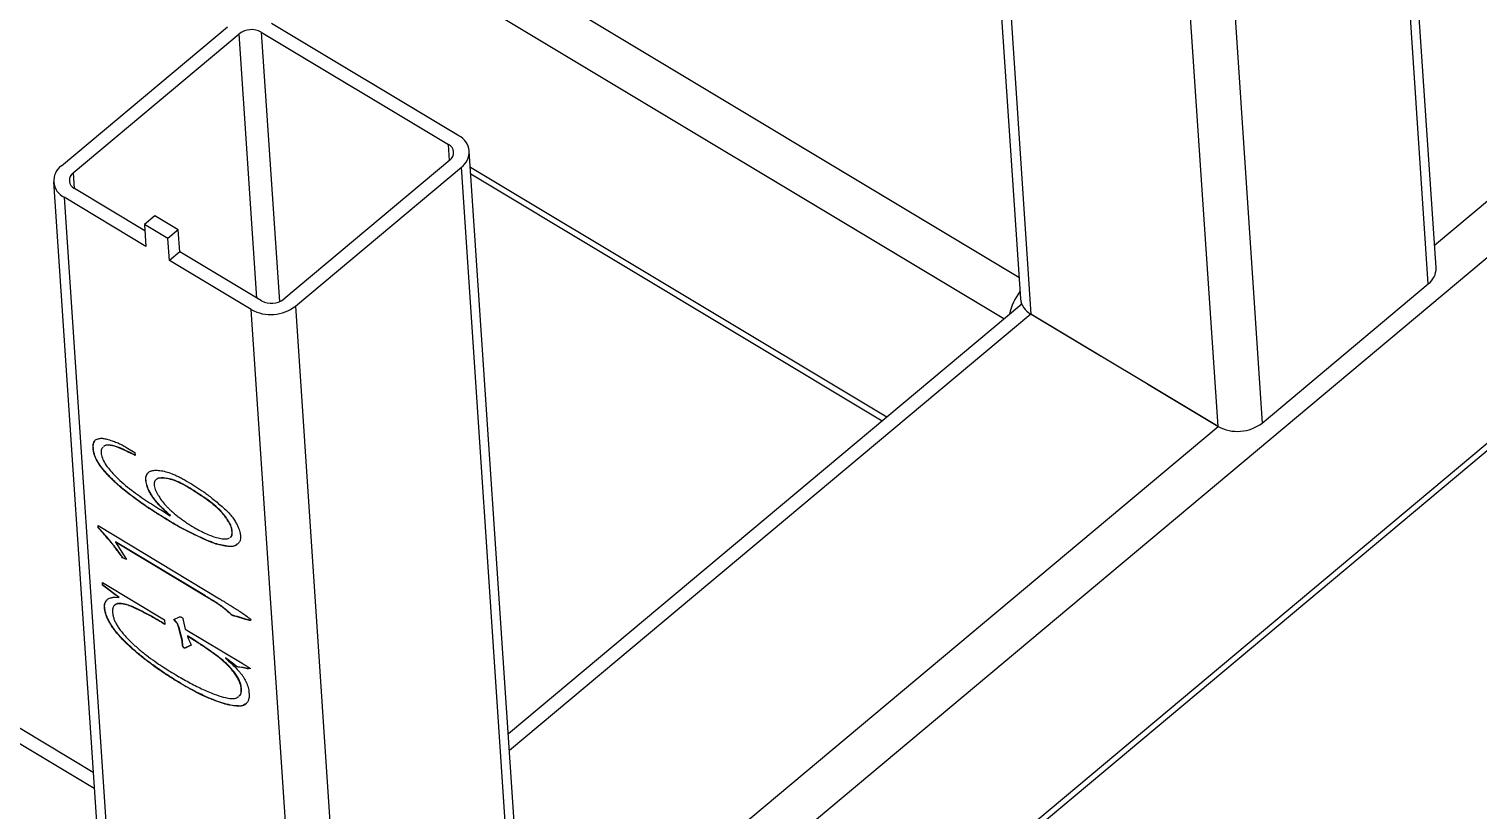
# Model space of a CAD drawing. Header units: millimetres. Extents: x -1590 to 1562, y -1082 to 1503.
# Drawn here: x -372.7 to 90.1, y -524.2 to -274.7 of the extents above; entities that cross this region are included whole.
import ezdxf

# ---------------------------------------------------------------- set-up
doc = ezdxf.new("R2010")
doc.units = ezdxf.units.MM

msp = doc.modelspace()

# ---------------------------------------------------------------- linework, layer by layer
at = {"color": 8, "linetype": 'Continuous', "lineweight": 25}
for p, q in [((-588.96, -34.32), (-56.48, -353.95)), ((-61.27, -367.33), (-595.12, -46.88)), ((76.27, -343.75), (297.14, -158.79)), ((305.08, -170.28), (-207.2, -599.26)), ((-166.04, -623.97), (308.83, -226.31)), ((-351.83, -517.39), (-825.96, -232.78)), ((-299.88, -360.66), (-305.53, -276.25)), ((-298.48, -275.72), (-292.71, -361.86)), ((-238.36, -316.69), (-238.7, -311.6)), ((-231.7, -318.81), (-98.68, -398.66)), ((-358.56, -320.66), (-358.23, -325.63)), ((-52.67, -365.77), (-219.21, -505.24)), ((-213.76, -586.62), (7.11, -401.66))]:
    msp.add_line(p, q, dxfattribs=at)
at = {"color": 7, "linetype": 'Continuous', "lineweight": 25}
for p, q in [((76.75, -351.03), (57.99, -70.84)), ((74.25, -356.18), (55.48, -75.99)), ((-74.78, -80.71), (-56.01, -360.89)), ((-71.43, -85.59), (-52.67, -365.77)), ((7.11, -401.66), (-11.65, -121.47)), ((2.45, -120.41), (21.21, -400.59)), ((-352.17, -512.24), (-823.6, -229.25)), ((-164.44, -624.93), (309.31, -228.22)), ((-235.39, -308.83), (-295.17, -272.95)), ((-362.3, -318.42), (-309.27, -274.01)), ((-358.56, -320.66), (-305.53, -276.25)), ((-298.48, -275.72), (-238.7, -311.6)), ((-213.28, -593.9), (-232.04, -313.71)), ((-238.28, -316.62), (-291.32, -361.03)), ((-287.58, -363.28), (-234.55, -318.86)), ((-215.78, -599.05), (-234.55, -318.86)), ((-364.81, -323.58), (-346.04, -603.76)), ((-231.55, -321.04), (-100.16, -399.9)), ((-361.46, -328.46), (-342.69, -608.64)), ((-335.31, -344.16), (-361.46, -328.46)), ((-335.64, -339.19), (-358.14, -325.68)), ((-332.46, -334.38), (-335.77, -337.15)), ((-335.77, -337.15), (-335.31, -344.16)), ((-328.3, -341.64), (-335.77, -337.15)), ((-324.99, -338.86), (-332.46, -334.38)), ((-324.99, -338.86), (-328.3, -341.64)), ((-327.83, -348.64), (-328.3, -341.64)), ((-324.52, -345.87), (-324.99, -338.86)), ((-324.52, -345.87), (-327.83, -348.64)), ((-298.37, -361.57), (-324.52, -345.87)), ((-301.68, -364.34), (-327.83, -348.64)), ((21.21, -400.59), (74.25, -356.18)), ((-282.92, -644.53), (-301.68, -364.34)), ((-287.58, -363.28), (-268.81, -643.46)), ((-55.6, -362.59), (-219.57, -499.9)), ((-55.78, -362.74), (-55.66, -362.46)), ((7.11, -401.66), (-52.67, -365.77)), ((-52.59, -365.82), (-52.59, -365.82)), ((-52.59, -365.82), (-30.25, -379.24)), ((-52.59, -365.83), (-52.59, -365.82)), ((-30.25, -379.24), (-30.24, -379.23)), ((-15.31, -388.2), (-15.31, -388.2)), ((-15.31, -388.2), (7.03, -401.61)), ((-15.3, -388.21), (-15.3, -388.2)), ((7.03, -401.61), (7.04, -401.61)), ((-352.14, -408.41), (-352.2, -408.47)), ((-341.18, -408.58), (-338.84, -409.98)), ((-338.84, -409.98), (-338.78, -410.94)), ((-335.29, -418.98), (-335.36, -419.04)), ((-325.97, -418.99), (-326.03, -419.04)), ((-330.47, -430.22), (-330.54, -430.28)), ((-330.38, -428.47), (-327.53, -430.24)), ((-327.46, -430.19), (-327.53, -430.24)), ((-350.61, -433.38), (-311.79, -456.75)), ((-350.56, -434.13), (-350.61, -433.38)), ((-350.49, -434.08), (-350.56, -434.13)), ((-348.89, -435.92), (-350.56, -434.13)), ((-350.49, -434.08), (-350.53, -433.42)), ((-348.82, -435.87), (-350.49, -434.08)), ((-307.78, -434.97), (-307.85, -435.02)), ((-348.82, -435.87), (-348.89, -435.92)), ((-344.99, -438.56), (-345.06, -438.62)), ((-345.06, -438.62), (-341.53, -444.16)), ((-316.41, -455.88), (-345.06, -438.62)), ((-316.34, -455.82), (-344.99, -438.56)), ((-342.69, -443.63), (-342.76, -443.68)), ((-341.53, -444.16), (-342.76, -443.68)), ((-341.6, -444.05), (-342.69, -443.63)), ((-349.24, -451.58), (-329.44, -463.46)), ((-349.19, -452.4), (-349.24, -451.58)), ((-349.12, -452.34), (-349.19, -452.4)), ((-343.95, -456.34), (-349.19, -452.4)), ((-349.12, -452.34), (-349.17, -451.62)), ((-343.88, -456.28), (-349.12, -452.34)), ((-345.08, -456.18), (-343.95, -456.34)), ((-343.88, -456.28), (-343.95, -456.34)), ((-316.34, -455.82), (-316.41, -455.88)), ((-348.5, -459.63), (-348.56, -459.68)), ((-326.43, -463.36), (-324.59, -462.5)), ((-306.08, -462.45), (-306.14, -462.51)), ((-303.56, -463.32), (-306.14, -462.51)), ((-303.5, -463.27), (-306.08, -462.45)), ((-329.44, -463.46), (-329.27, -464.95)), ((-325.67, -464.22), (-326.43, -463.36)), ((-325.6, -464.16), (-326.35, -463.32)), ((-325.6, -464.16), (-325.67, -464.22)), ((-324.61, -466.47), (-324.67, -466.52)), ((-324.19, -468.53), (-324.67, -466.52)), ((-324.12, -468.47), (-324.61, -466.47)), ((-323.5, -463.01), (-323.4, -463.54)), ((-323.4, -463.54), (-322.79, -466.4)), ((-322.79, -466.4), (-304.59, -477.33)), ((-303.5, -463.27), (-303.56, -463.32)), ((-302.63, -463.56), (-303.56, -463.32)), ((-302.57, -463.51), (-303.5, -463.27)), ((-302.57, -463.51), (-302.63, -463.56)), ((-324.12, -468.47), (-324.19, -468.53)), ((-323.73, -470.17), (-324.19, -468.53)), ((-323.67, -470.12), (-324.12, -468.47)), ((-323.67, -470.12), (-323.73, -470.17)), ((-323.62, -471.82), (-323.73, -470.17)), ((-323.56, -471.76), (-323.67, -470.12)), ((-323.56, -471.76), (-323.62, -471.82)), ((-320.83, -471.59), (-322.6, -472.37)), ((-320.84, -471.57), (-322.53, -472.32)), ((-322.01, -468.62), (-322.08, -468.67)), ((-319.87, -470.06), (-322.08, -468.67)), ((-319.81, -470.01), (-322.01, -468.62)), ((-321.32, -470.51), (-320.83, -471.59)), ((-319.81, -470.01), (-319.87, -470.06)), ((-322.53, -472.32), (-322.6, -472.37)), ((-309.89, -475.63), (-309.96, -475.69)), ((-307.3, -477.67), (-309.96, -475.69)), ((-307.23, -477.62), (-309.89, -475.63)), ((-331.63, -478.96), (-331.69, -479.01)), ((-307.23, -477.62), (-307.3, -477.67)), ((-306.56, -478.32), (-307.3, -477.67)), ((-306.49, -478.26), (-307.23, -477.62)), ((-306.49, -478.26), (-306.56, -478.32)), ((-305.42, -478.57), (-305.49, -478.63)), ((-304.29, -478.76), (-305.49, -478.63)), ((-304.22, -478.7), (-305.42, -478.57)), ((-304.22, -478.7), (-304.29, -478.76)), ((-303.36, -478.99), (-304.29, -478.76)), ((-303.29, -478.93), (-304.22, -478.7)), ((-303.29, -478.93), (-303.36, -478.99)), ((-304.79, -485.86), (-304.86, -485.92))]:
    msp.add_line(p, q, dxfattribs=at)
for centre, radius, start, end in [((-301.6, -281.36), 6.44, 61.0269, 127.6194), ((-237.95, -314.1), 5.86, 305.502, 64.0998), ((-239.98, -314.24), 2.93, 305.502, 64.0998), ((-358.9, -323.19), 5.86, 125.502, 244.0998), ((-356.86, -323.05), 2.93, 125.502, 244.0998), ((70.48, -351.16), 6.27, 306.8851, 1.2598), ((-41.72, -369.61), 18.16, 142.7028, 168.0151), ((-49.86, -360.26), 6.19, 185.8481, 243.0302), ((-295.44, -353.07), 12.88, 241.0269, 307.6194), ((-295.25, -355.93), 6.44, 241.0269, 307.6194), ((13.35, -390.39), 12.88, 241.0269, 307.6194)]:
    msp.add_arc(centre, radius, start, end, dxfattribs=at)
for points, knots in [([(-352.2, -408.47), (-352.19, -408.13), (-352.18, -407.5), (-351.97, -406.74), (-351.67, -406.16), (-351.21, -405.84), (-350.69, -405.68), (-350.21, -405.53), (-349.73, -405.48), (-349.25, -405.47), (-348.71, -405.54), (-348.09, -405.67), (-347.37, -405.87), (-346.57, -406.13), (-345.77, -406.4), (-345.03, -406.67), (-344.37, -406.93), (-343.57, -407.27), (-342.52, -407.78), (-341.65, -408.3), (-341.18, -408.58)], [0, 0, 0, 0, 0.075447, 0.142574, 0.202576, 0.257205, 0.308164, 0.35509, 0.396746, 0.435327, 0.474971, 0.520487, 0.572456, 0.631269, 0.689674, 0.741762, 0.787569, 0.826438, 0.905548, 1, 1, 1, 1]), ([(-352.14, -408.41), (-352.14, -407.83), (-352.15, -407.05), (-351.77, -406.61), (-351.67, -406.49)], [0, 0, 0, 0, 0.736581, 1, 1, 1, 1]), ([(-330.54, -430.28), (-331.06, -429.96), (-332.03, -429.35), (-333.4, -428.48), (-334.58, -427.72), (-335.94, -426.79), (-337.61, -425.61), (-339.65, -424.1), (-341.71, -422.52), (-343.37, -421.16), (-344.64, -420.04), (-345.62, -419.13), (-346.63, -418.1), (-347.67, -417.03), (-348.66, -415.91), (-349.56, -414.8), (-350.33, -413.73), (-350.99, -412.67), (-351.51, -411.62), (-351.9, -410.56), (-352.13, -409.49), (-352.18, -408.82), (-352.2, -408.47)], [0, 0, 0, 0, 0.06058, 0.113979, 0.160207, 0.198892, 0.27311, 0.35624, 0.439458, 0.515871, 0.553235, 0.593185, 0.635628, 0.680701, 0.725366, 0.766528, 0.805473, 0.842181, 0.878213, 0.915985, 0.956364, 1, 1, 1, 1]), ([(-330.47, -430.22), (-330.99, -429.9), (-331.96, -429.29), (-333.33, -428.42), (-334.51, -427.66), (-335.87, -426.74), (-337.54, -425.55), (-339.59, -424.04), (-341.65, -422.46), (-343.3, -421.11), (-344.58, -419.98), (-345.55, -419.07), (-346.56, -418.04), (-347.61, -416.97), (-348.6, -415.85), (-349.5, -414.75), (-350.27, -413.67), (-350.93, -412.62), (-351.44, -411.56), (-351.83, -410.5), (-352.07, -409.43), (-352.11, -408.76), (-352.14, -408.41)], [0, 0, 0, 0, 0.06058, 0.113979, 0.160207, 0.198892, 0.27311, 0.35624, 0.439458, 0.515871, 0.553235, 0.593185, 0.635628, 0.680701, 0.725366, 0.766528, 0.805473, 0.842181, 0.878213, 0.915985, 0.956364, 1, 1, 1, 1]), ([(-348.98, -408.28), (-349.14, -408.41), (-349.6, -408.76), (-349.69, -410.03), (-349.34, -411.75), (-348.4, -413.68), (-346.97, -415.47), (-345.23, -417.45), (-343.06, -419.5), (-339.72, -422.25), (-335.47, -425.29), (-332.08, -427.41), (-330.38, -428.47)], [0, 0, 0, 0, 0.035773, 0.104364, 0.173127, 0.241528, 0.310411, 0.379371, 0.482752, 0.586198, 0.793083, 1, 1, 1, 1]), ([(-338.78, -410.94), (-339.76, -410.46), (-341.74, -409.5), (-344.72, -408.05), (-347.01, -407.62), (-348.43, -407.69), (-348.77, -408.07), (-348.85, -408.16)], [0, 0, 0, 0, 0.267405, 0.534687, 0.801356, 0.951387, 1, 1, 1, 1]), ([(-338.71, -410.88), (-339.7, -410.4), (-341.67, -409.44), (-344.66, -408), (-346.94, -407.57), (-348.36, -407.64), (-348.7, -408.02), (-348.79, -408.11)], [0, 0, 0, 0, 0.267405, 0.534687, 0.801356, 0.951387, 1, 1, 1, 1]), ([(-335.36, -419.04), (-335.36, -418.64), (-335.38, -417.88), (-335.12, -416.95), (-334.54, -416.29), (-333.83, -415.94), (-333.11, -415.74), (-332.44, -415.67), (-331.69, -415.68), (-330.54, -415.78), (-328.98, -416.09), (-327.29, -416.66), (-325.84, -417.29), (-324.68, -417.83), (-323.43, -418.5), (-321.68, -419.51), (-319.49, -420.85), (-317.74, -422), (-316.88, -422.57)], [0, 0, 0, 0, 0.056816, 0.107918, 0.161144, 0.222866, 0.257649, 0.295086, 0.335068, 0.37884, 0.469596, 0.562159, 0.610712, 0.661737, 0.716183, 0.773773, 0.889367, 1, 1, 1, 1]), ([(-327.53, -430.24), (-328.05, -429.77), (-328.99, -428.91), (-330.3, -427.68), (-331.41, -426.49), (-332.46, -425.28), (-333.42, -423.92), (-334.15, -422.7), (-334.67, -421.65), (-334.96, -420.81), (-335.22, -419.92), (-335.31, -419.34), (-335.36, -419.04)], [0, 0, 0, 0, 0.146374, 0.264572, 0.369373, 0.476321, 0.587511, 0.707981, 0.772648, 0.842124, 0.917419, 1, 1, 1, 1]), ([(-335.29, -418.98), (-335.32, -418.37), (-335.37, -417.46), (-334.93, -416.97), (-334.79, -416.81)], [0, 0, 0, 0, 0.6725749, 1, 1, 1, 1]), ([(-327.46, -430.19), (-327.98, -429.71), (-328.93, -428.85), (-330.23, -427.62), (-331.34, -426.44), (-332.39, -425.22), (-333.36, -423.86), (-334.08, -422.64), (-334.6, -421.59), (-334.89, -420.75), (-335.15, -419.86), (-335.24, -419.29), (-335.29, -418.98)], [0, 0, 0, 0, 0.146374, 0.264572, 0.369373, 0.476321, 0.587511, 0.707981, 0.772648, 0.842124, 0.917419, 1, 1, 1, 1]), ([(-326.03, -419.04), (-326.69, -418.83), (-327.99, -418.4), (-329.48, -418.18), (-330.54, -418.17), (-331.23, -418.23), (-331.75, -418.43), (-332.16, -418.7), (-332.44, -419.07), (-332.63, -419.5), (-332.7, -420.01), (-332.68, -420.39), (-332.66, -420.59)], [0, 0, 0, 0, 0.207609, 0.412517, 0.509419, 0.597169, 0.676446, 0.748026, 0.814102, 0.877192, 0.938515, 1, 1, 1, 1]), ([(-332.66, -420.59), (-332.61, -420.84), (-332.5, -421.36), (-332.19, -422.21), (-331.76, -423.09), (-331.05, -424.29), (-330.03, -425.72), (-328.91, -427.05), (-327.92, -428.01), (-327.09, -428.79), (-326.13, -429.6), (-325.06, -430.46), (-323.9, -431.34), (-322.64, -432.24), (-321.3, -433.12), (-320.38, -433.68), (-319.91, -433.97)], [0, 0, 0, 0, 0.050248, 0.10118, 0.152756, 0.207432, 0.314731, 0.412985, 0.463922, 0.521214, 0.585995, 0.657337, 0.735109, 0.818016, 0.906226, 1, 1, 1, 1]), ([(-325.97, -418.99), (-326.85, -418.7), (-328.62, -418.14), (-330.55, -418.09), (-331.69, -418.25), (-331.91, -418.55), (-331.93, -418.57)], [0, 0, 0, 0, 0.389036, 0.777889, 0.981351, 1, 1, 1, 1]), ([(-307.85, -435.02), (-307.89, -434.76), (-307.97, -434.23), (-308.3, -433.34), (-308.78, -432.39), (-309.39, -431.39), (-310.09, -430.39), (-310.87, -429.42), (-311.72, -428.5), (-312.95, -427.34), (-314.62, -425.93), (-316.76, -424.44), (-318.99, -422.96), (-321.29, -421.48), (-323.67, -420.08), (-325.23, -419.39), (-326.03, -419.04)], [0, 0, 0, 0, 0.038754, 0.077675, 0.118905, 0.162687, 0.208066, 0.253195, 0.298406, 0.344409, 0.440867, 0.54538, 0.655064, 0.766143, 0.879795, 1, 1, 1, 1]), ([(-307.78, -434.97), (-307.82, -434.7), (-307.91, -434.17), (-308.23, -433.28), (-308.71, -432.33), (-309.32, -431.34), (-310.02, -430.34), (-310.81, -429.37), (-311.65, -428.45), (-312.88, -427.28), (-314.56, -425.88), (-316.69, -424.38), (-318.93, -422.9), (-321.23, -421.42), (-323.6, -420.02), (-325.16, -419.34), (-325.97, -418.99)], [0, 0, 0, 0, 0.038754, 0.077675, 0.118905, 0.162687, 0.208066, 0.253195, 0.298406, 0.344409, 0.440867, 0.54538, 0.655064, 0.766143, 0.879795, 1, 1, 1, 1]), ([(-316.88, -422.57), (-316.44, -422.9), (-315.51, -423.58), (-314.09, -424.7), (-312.57, -425.95), (-311.01, -427.26), (-309.52, -428.59), (-308.24, -429.95), (-307.22, -431.26), (-306.5, -432.51), (-306, -433.61), (-305.6, -434.57), (-305.31, -435.37), (-305.22, -435.83), (-305.18, -436.03)], [0, 0, 0, 0, 0.092534, 0.191914, 0.298294, 0.4118, 0.521409, 0.616511, 0.701037, 0.777533, 0.847499, 0.907158, 0.958286, 1, 1, 1, 1]), ([(-305.18, -436.03), (-305.13, -436.39), (-305.02, -437.11), (-305.13, -437.87), (-305.34, -438.41), (-305.61, -438.78), (-305.94, -439.18), (-306.39, -439.54), (-306.91, -439.85), (-307.56, -440.04), (-308.31, -440.09), (-309.45, -440.02), (-310.97, -439.73), (-312.56, -439.37), (-313.97, -438.9), (-315.24, -438.39), (-316.72, -437.75), (-318.33, -436.99), (-319.93, -436.21), (-321.37, -435.5), (-322.56, -434.91), (-323.83, -434.27), (-325.24, -433.51), (-326.91, -432.53), (-328.67, -431.45), (-329.89, -430.68), (-330.54, -430.28)], [0, 0, 0, 0, 0.035342, 0.070463, 0.089373, 0.110795, 0.135385, 0.163027, 0.192573, 0.222258, 0.253799, 0.286543, 0.35365, 0.419947, 0.456016, 0.498681, 0.547717, 0.603197, 0.658188, 0.705025, 0.744448, 0.775725, 0.829335, 0.882141, 0.937389, 1, 1, 1, 1]), ([(-306.17, -439.28), (-306.36, -439.44), (-306.87, -439.89), (-308.28, -440.11), (-310.34, -439.8), (-312.67, -439.3), (-315.97, -438.06), (-320.2, -435.99), (-325.3, -433.49), (-328.75, -431.31), (-330.47, -430.22)], [0, 0, 0, 0, 0.04169, 0.115278, 0.213518, 0.31186, 0.410138, 0.60676, 0.803368, 1, 1, 1, 1]), ([(-319.91, -433.97), (-318.61, -434.69), (-316, -436.12), (-312.86, -437.22), (-310.55, -437.64), (-309.29, -437.64), (-308.79, -437.34), (-308.66, -437.26)], [0, 0, 0, 0, 0.316438, 0.632794, 0.79101, 0.94908, 1, 1, 1, 1]), ([(-308.43, -437.14), (-308.37, -437.11), (-308.04, -436.95), (-307.77, -436.25), (-307.82, -435.43), (-307.85, -435.02)], [0, 0, 0, 0, 0.099554, 0.550071, 1, 1, 1, 1]), ([(-308.36, -437.08), (-308.3, -437.06), (-307.97, -436.9), (-307.7, -436.19), (-307.76, -435.38), (-307.78, -434.97)], [0, 0, 0, 0, 0.099554, 0.550071, 1, 1, 1, 1]), ([(-342.76, -443.68), (-343.09, -443.2), (-343.73, -442.3), (-344.64, -441.06), (-345.43, -440.01), (-346.34, -438.87), (-347.48, -437.52), (-348.41, -436.47), (-348.89, -435.92)], [0, 0, 0, 0, 0.179531, 0.336538, 0.468031, 0.576276, 0.779806, 1, 1, 1, 1]), ([(-342.69, -443.63), (-343.03, -443.15), (-343.66, -442.25), (-344.57, -441), (-345.36, -439.96), (-346.28, -438.81), (-347.41, -437.46), (-348.34, -436.41), (-348.82, -435.87)], [0, 0, 0, 0, 0.179531, 0.336538, 0.468031, 0.576276, 0.779806, 1, 1, 1, 1]), ([(-348.56, -459.68), (-348.57, -459.46), (-348.59, -459.03), (-348.52, -458.46), (-348.39, -457.96), (-348.12, -457.38), (-347.58, -456.84), (-346.84, -456.52), (-346.21, -456.36), (-345.79, -456.25), (-345.42, -456.2), (-345.18, -456.19), (-345.08, -456.18)], [0, 0, 0, 0, 0.09358, 0.182533, 0.269119, 0.35434, 0.528513, 0.71402, 0.806251, 0.883533, 0.948131, 1, 1, 1, 1]), ([(-348.5, -459.63), (-348.52, -458.96), (-348.54, -458.04), (-348.07, -457.57), (-347.94, -457.44)], [0, 0, 0, 0, 0.727789, 1, 1, 1, 1]), ([(-306.14, -462.51), (-306.38, -462.45), (-306.8, -462.35), (-307.36, -462.18), (-307.71, -462.08), (-308.01, -461.93), (-308.3, -461.6), (-308.73, -461.24), (-309.28, -460.73), (-309.93, -460.19), (-310.63, -459.62), (-311.39, -459.04), (-312.23, -458.46), (-313.03, -457.95), (-313.8, -457.45), (-314.54, -457.01), (-315.43, -456.46), (-316.06, -456.08), (-316.41, -455.88)], [0, 0, 0, 0, 0.076273, 0.131881, 0.169534, 0.187149, 0.215002, 0.258839, 0.314447, 0.378955, 0.447958, 0.518366, 0.596387, 0.689627, 0.746557, 0.817938, 0.901731, 1, 1, 1, 1]), ([(-306.08, -462.45), (-306.32, -462.39), (-306.74, -462.29), (-307.29, -462.12), (-307.65, -462.02), (-307.94, -461.88), (-308.23, -461.55), (-308.66, -461.19), (-309.21, -460.68), (-309.86, -460.13), (-310.57, -459.57), (-311.32, -458.99), (-312.17, -458.4), (-312.96, -457.89), (-313.74, -457.4), (-314.48, -456.95), (-315.36, -456.4), (-316, -456.03), (-316.34, -455.82)], [0, 0, 0, 0, 0.076273, 0.131881, 0.169534, 0.187149, 0.215002, 0.258839, 0.314447, 0.378955, 0.447958, 0.518366, 0.596387, 0.689627, 0.746557, 0.817938, 0.901731, 1, 1, 1, 1]), ([(-311.79, -456.75), (-311.44, -456.97), (-310.76, -457.39), (-309.8, -457.96), (-308.93, -458.52), (-308.15, -458.99), (-307.46, -459.42), (-306.86, -459.81), (-306.35, -460.12), (-305.55, -460.64), (-304.45, -461.35), (-303.31, -462.16), (-302.5, -462.75), (-302.13, -463.08), (-301.83, -463.39), (-301.85, -463.5), (-301.86, -463.55)], [0, 0, 0, 0, 0.103599, 0.19864, 0.284091, 0.36098, 0.429353, 0.488121, 0.538319, 0.580018, 0.724491, 0.862106, 0.919509, 0.96003, 0.982882, 1, 1, 1, 1]), ([(-331.69, -479.01), (-332.57, -478.38), (-334.39, -477.06), (-336.67, -475.28), (-338.53, -473.73), (-339.91, -472.51), (-341.27, -471.24), (-342.57, -469.95), (-343.77, -468.66), (-344.83, -467.44), (-345.71, -466.28), (-346.43, -465.2), (-347, -464.23), (-347.47, -463.37), (-347.82, -462.62), (-348.14, -461.77), (-348.39, -460.8), (-348.5, -460.06), (-348.56, -459.68)], [0, 0, 0, 0, 0.126942, 0.261461, 0.330176, 0.398271, 0.466105, 0.533434, 0.597742, 0.655448, 0.707397, 0.75438, 0.796614, 0.833743, 0.865303, 0.893055, 0.945167, 1, 1, 1, 1]), ([(-331.63, -478.96), (-332.51, -478.32), (-334.33, -477), (-336.61, -475.22), (-338.46, -473.68), (-339.85, -472.46), (-341.2, -471.19), (-342.5, -469.89), (-343.7, -468.61), (-344.76, -467.38), (-345.65, -466.22), (-346.37, -465.15), (-346.93, -464.17), (-347.4, -463.31), (-347.75, -462.56), (-348.07, -461.72), (-348.32, -460.74), (-348.44, -460), (-348.5, -459.63)], [0, 0, 0, 0, 0.126942, 0.261461, 0.330176, 0.398271, 0.466105, 0.533434, 0.597742, 0.655448, 0.707397, 0.75438, 0.796614, 0.833743, 0.865303, 0.893055, 0.945167, 1, 1, 1, 1]), ([(-329.27, -464.95), (-329.61, -464.75), (-330.35, -464.3), (-331.52, -463.6), (-332.76, -462.87), (-333.82, -462.27), (-334.72, -461.79), (-335.48, -461.39), (-336.34, -460.94), (-337.55, -460.34), (-339.03, -459.61), (-340.65, -458.94), (-342.13, -458.47), (-343.24, -458.34), (-344.08, -458.32), (-344.6, -458.42), (-345.05, -458.58), (-345.51, -458.93), (-345.91, -459.58), (-345.99, -460.3), (-346.03, -460.67)], [0, 0, 0, 0, 0.0513879, 0.1114305, 0.174728, 0.2375336, 0.2711407, 0.3096832, 0.3525837, 0.401029, 0.4948962, 0.5766904, 0.6523001, 0.7309205, 0.7693376, 0.8050755, 0.8383545, 0.8704883, 0.9331657, 1, 1, 1, 1]), ([(-346.03, -460.67), (-346.01, -461), (-345.97, -461.62), (-345.73, -462.64), (-345.35, -463.69), (-344.83, -464.77), (-344.15, -465.9), (-343.29, -467.06), (-342.26, -468.29), (-341.08, -469.55), (-339.81, -470.81), (-338.49, -472.03), (-337.16, -473.2), (-335.38, -474.63), (-333.2, -476.26), (-330.67, -478), (-328.22, -479.56), (-326.61, -480.54), (-325.81, -481.02)], [0, 0, 0, 0, 0.04294, 0.083349, 0.123646, 0.163272, 0.204759, 0.249858, 0.29949, 0.354079, 0.41151, 0.468829, 0.525993, 0.583086, 0.69442, 0.798848, 0.899696, 1, 1, 1, 1]), ([(-329.2, -464.9), (-330.87, -463.9), (-334.21, -461.9), (-338.33, -459.8), (-341.57, -458.48), (-343.49, -458.23), (-344.74, -458.28), (-345.04, -458.64), (-345.1, -458.71)], [0, 0, 0, 0, 0.2930296, 0.5860269, 0.7325247, 0.8788521, 0.9762837, 1, 1, 1, 1]), ([(-324.59, -462.5), (-324.49, -462.48), (-324.31, -462.45), (-323.98, -462.6), (-323.69, -462.77), (-323.56, -462.95), (-323.5, -463.01)], [0, 0, 0, 0, 0.3162875, 0.6016237, 0.8455308, 1, 1, 1, 1]), ([(-324.67, -466.52), (-324.7, -466.38), (-324.78, -466.02), (-325.03, -465.39), (-325.27, -464.75), (-325.56, -464.37), (-325.67, -464.22)], [0, 0, 0, 0, 0.191517, 0.498743, 0.8058, 1, 1, 1, 1]), ([(-324.61, -466.47), (-324.64, -466.33), (-324.71, -465.96), (-324.96, -465.34), (-325.21, -464.7), (-325.49, -464.31), (-325.6, -464.16)], [0, 0, 0, 0, 0.191517, 0.498743, 0.8058, 1, 1, 1, 1]), ([(-301.86, -463.55), (-301.87, -463.56), (-301.92, -463.59), (-302.02, -463.65), (-302.26, -463.68), (-302.49, -463.61), (-302.63, -463.56)], [0, 0, 0, 0, 0.055423, 0.244187, 0.536828, 1, 1, 1, 1]), ([(-301.8, -463.5), (-301.81, -463.51), (-301.85, -463.54), (-301.95, -463.6), (-302.19, -463.63), (-302.42, -463.55), (-302.57, -463.51)], [0, 0, 0, 0, 0.055423, 0.244187, 0.536828, 1, 1, 1, 1]), ([(-322.6, -472.37), (-322.68, -472.44), (-322.82, -472.53), (-323.09, -472.54), (-323.27, -472.34), (-323.43, -472.22), (-323.54, -472.02), (-323.59, -471.89), (-323.62, -471.82)], [0, 0, 0, 0, 0.347684, 0.526033, 0.647272, 0.746954, 0.855934, 1, 1, 1, 1]), ([(-322.53, -472.32), (-322.62, -472.38), (-322.75, -472.48), (-323.03, -472.49), (-323.21, -472.29), (-323.36, -472.16), (-323.47, -471.97), (-323.53, -471.84), (-323.56, -471.76)], [0, 0, 0, 0, 0.347684, 0.526033, 0.647272, 0.746954, 0.855934, 1, 1, 1, 1]), ([(-322.08, -468.67), (-321.99, -468.89), (-321.84, -469.29), (-321.61, -469.82), (-321.45, -470.21), (-321.36, -470.43), (-321.32, -470.51)], [0, 0, 0, 0, 0.362799, 0.652475, 0.863991, 1, 1, 1, 1]), ([(-304.86, -485.92), (-304.87, -485.6), (-304.89, -484.97), (-305.18, -483.86), (-305.63, -482.69), (-306.34, -481.43), (-307.26, -480.12), (-308.4, -478.79), (-309.7, -477.45), (-311.13, -476.21), (-312.61, -475.03), (-314.1, -473.96), (-315.55, -472.94), (-316.96, -471.98), (-318.39, -471.01), (-319.36, -470.39), (-319.87, -470.06)], [0, 0, 0, 0, 0.0559284, 0.1123841, 0.1707592, 0.2308514, 0.2953738, 0.3670512, 0.4436665, 0.5233505, 0.6053367, 0.6874243, 0.7668011, 0.8413113, 0.9168929, 1, 1, 1, 1]), ([(-304.79, -485.86), (-304.8, -485.55), (-304.82, -484.91), (-305.11, -483.81), (-305.56, -482.63), (-306.28, -481.37), (-307.19, -480.06), (-308.34, -478.73), (-309.63, -477.39), (-311.06, -476.16), (-312.54, -474.98), (-314.03, -473.9), (-315.48, -472.89), (-316.89, -471.92), (-318.32, -470.96), (-319.3, -470.33), (-319.81, -470.01)], [0, 0, 0, 0, 0.0559284, 0.1123841, 0.1707592, 0.2308514, 0.2953738, 0.3670512, 0.4436665, 0.5233505, 0.6053367, 0.6874243, 0.7668011, 0.8413113, 0.9168929, 1, 1, 1, 1]), ([(-309.96, -475.69), (-309.73, -475.9), (-309.19, -476.41), (-308.24, -477.26), (-307.08, -478.34), (-306.04, -479.41), (-305.18, -480.37), (-304.58, -481.18), (-304.02, -482.03), (-303.54, -482.92), (-303.11, -483.82), (-302.79, -484.69), (-302.55, -485.53), (-302.48, -486.05), (-302.45, -486.31)], [0, 0, 0, 0, 0.066569, 0.160877, 0.276929, 0.408906, 0.478612, 0.549607, 0.62194, 0.698408, 0.775595, 0.849575, 0.925117, 1, 1, 1, 1]), ([(-302.45, -486.31), (-302.4, -486.77), (-302.29, -487.7), (-302.48, -488.85), (-302.89, -489.79), (-303.39, -490.39), (-303.93, -490.73), (-304.43, -490.9), (-305.01, -491.02), (-305.69, -491.06), (-306.46, -491.03), (-307.34, -490.93), (-308.33, -490.77), (-309.41, -490.54), (-310.59, -490.22), (-311.85, -489.81), (-313.19, -489.32), (-315.05, -488.57), (-317.33, -487.56), (-320.02, -486.21), (-322.72, -484.69), (-325.55, -483.04), (-328.57, -481.16), (-330.64, -479.74), (-331.69, -479.01)], [0, 0, 0, 0, 0.040297, 0.08035, 0.119463, 0.157607, 0.177007, 0.197574, 0.220151, 0.244278, 0.270518, 0.29898, 0.330426, 0.364243, 0.400275, 0.437654, 0.47741, 0.518652, 0.599493, 0.673537, 0.746948, 0.826943, 0.911509, 1, 1, 1, 1]), ([(-303.56, -490.32), (-303.73, -490.48), (-304.27, -490.98), (-305.97, -491.04), (-308.3, -490.76), (-311.04, -490.04), (-314.83, -488.64), (-319.71, -486.36), (-325.66, -482.96), (-329.64, -480.29), (-331.63, -478.96)], [0, 0, 0, 0, 0.034693, 0.10886, 0.207836, 0.306844, 0.405876, 0.60388, 0.801958, 1, 1, 1, 1]), ([(-325.81, -481.02), (-324.43, -481.83), (-321.66, -483.44), (-317.55, -485.53), (-313.84, -487.13), (-310.58, -488.19), (-308.1, -488.71), (-306.45, -488.57), (-305.93, -488.08), (-305.76, -487.92)], [0, 0, 0, 0, 0.190318, 0.380642, 0.570887, 0.713603, 0.856098, 0.951015, 1, 1, 1, 1]), ([(-305.49, -478.63), (-305.68, -478.61), (-306.01, -478.58), (-306.39, -478.4), (-306.56, -478.32)], [0, 0, 0, 0, 0.563116, 1, 1, 1, 1]), ([(-305.42, -478.57), (-305.61, -478.56), (-305.94, -478.52), (-306.33, -478.34), (-306.49, -478.26)], [0, 0, 0, 0, 0.563116, 1, 1, 1, 1]), ([(-304.59, -477.33), (-304.38, -477.45), (-303.99, -477.69), (-303.44, -478.03), (-302.98, -478.31), (-302.62, -478.54), (-302.33, -478.72), (-302.15, -478.88), (-302.01, -478.96), (-301.96, -479.12), (-302.33, -479.02), (-302.6, -479.1), (-303, -479.06), (-303.26, -479.01), (-303.36, -478.99)], [0, 0, 0, 0, 0.146407, 0.275169, 0.381218, 0.46708, 0.532905, 0.57648, 0.602834, 0.610817, 0.677075, 0.800996, 0.923103, 1, 1, 1, 1]), ([(-302.04, -479.02), (-302.08, -479.02), (-302.2, -479), (-302.59, -479.01), (-302.99, -478.97), (-303.29, -478.93)], [0, 0, 0, 0, 0.077906, 0.288823, 1, 1, 1, 1]), ([(-305.62, -487.81), (-305.48, -487.72), (-304.94, -487.37), (-304.89, -486.53), (-304.86, -485.92)], [0, 0, 0, 0, 0.263905, 1, 1, 1, 1]), ([(-305.55, -487.76), (-305.41, -487.66), (-304.87, -487.32), (-304.82, -486.48), (-304.79, -485.86)], [0, 0, 0, 0, 0.263905, 1, 1, 1, 1])]:
    msp.add_open_spline(points, degree=3, knots=knots, dxfattribs=at)

doc.saveas('drawing.dxf')
